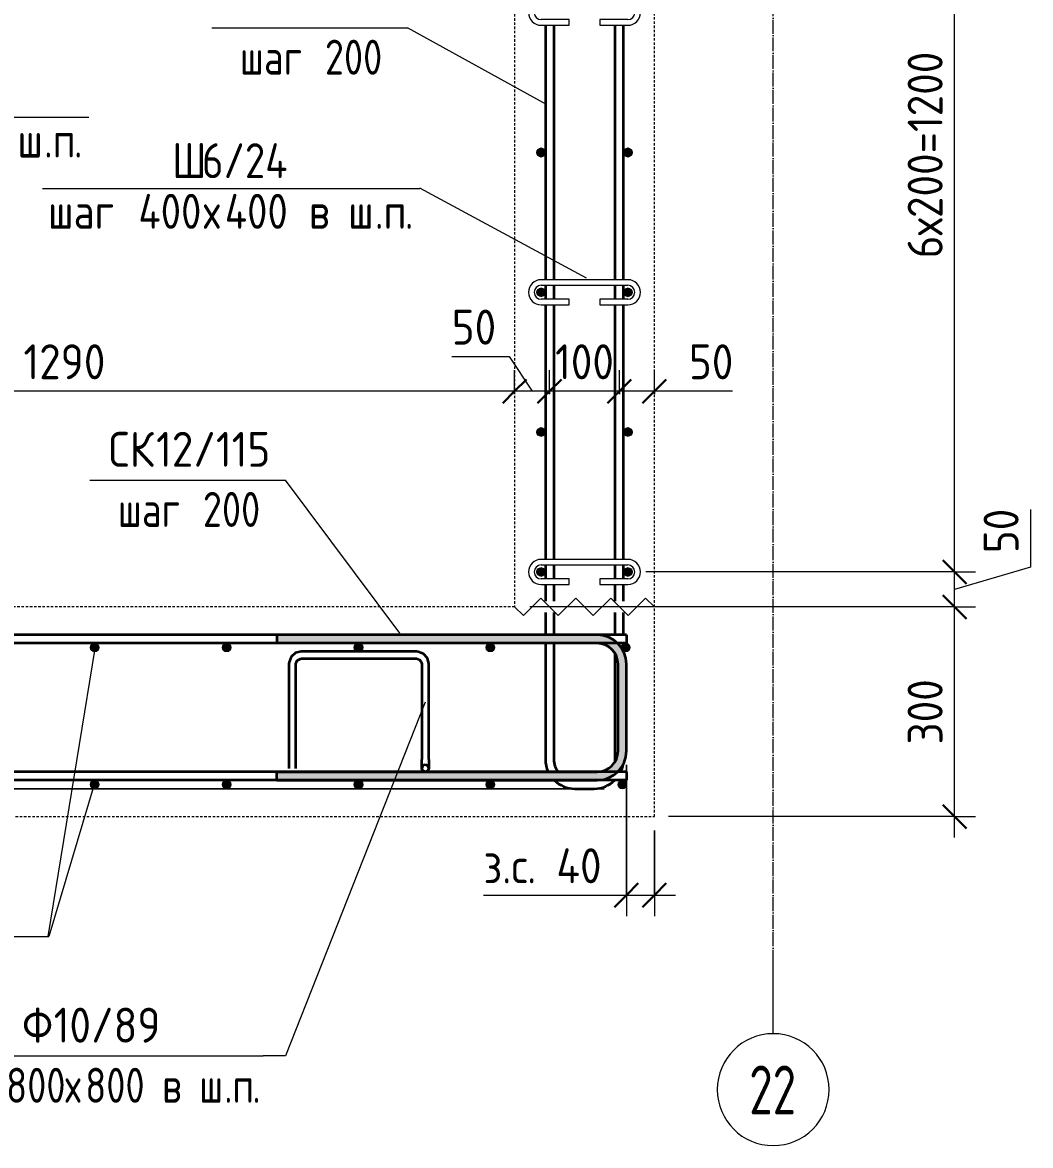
# Model space of a CAD drawing. Header units: millimetres. Extents: x -35194 to -15704, y -2621 to 78616.
# Drawn here: x -20146 to -18703, y -2470 to -864 of the extents above; entities that cross this region are included whole.
import ezdxf

# ---------------------------------------------------------------- set-up
doc = ezdxf.new("R2010")
doc.units = ezdxf.units.MM
doc.linetypes.add('01 Штриховая _4 мм_', pattern=[6, 3.5, -2.5])
doc.linetypes.add('02 Штрихпунктирная _20 мм_', pattern=[25, 20, -2.5, 0, -2.5])
for name, color, linetype, lineweight in [('AA_Dim', 7, 'Continuous', 9), ('AA_Dim-20', 7, 'Continuous', 9), ('AA_Oformlenie', 7, 'Continuous', 9), ('AA_Vinoska', 7, 'Continuous', 9), ('KR_Armatura', 7, 'Continuous', 20), ('KR_Armatura_Tonkie', 7, 'Continuous', 20), ('Оси', 7, 'Continuous', 9)]:
    doc.layers.add(name, color=color, linetype=linetype, lineweight=lineweight)
doc.layers.add('AF_Stena_Опалубка', color=7, linetype='Continuous', lineweight=20, true_color=0x0063c6)
doc.layers.add('KR_Fundament', color=7, linetype='Continuous', lineweight=20, true_color=0x804000)
doc.styles.add('ISOCPEUR_1', font='isocpeur.TTF', dxfattribs={"width": 0.9, "height": 50})
doc.styles.add('ISOCPEUR_2', font='isocpeur.TTF', dxfattribs={"width": 0.8, "height": 50})
doc.styles.add('ISOCPEUR_3', font='isocpeur.TTF', dxfattribs={"width": 0.7, "height": 70})
doc.styles.add('ISOCPEUR_4', font='isocpeur.TTF', dxfattribs={"width": 0.85, "height": 50})
doc.dimstyles.new('00_Точн_3_знака__прозр_', dxfattribs={"dimscale": 304.8, "dimtxt": 50.137748, "dimasz": 0.111549, "dimexe": 0.098425, "dimexo": 0.065617, "dimgap": 0.006562, "dimtad": 1, "dimdec": 3, "dimrnd": 0.001, "dimdsep": 46, "dimtxsty": 'ISOCPEUR_1', "dimblk1": 'OBLIQUE', "dimblk2": 'OBLIQUE', "dimsah": 1, "dimcen": 0.09, "dimdle": 0.098425, "dimazin": 0, "dimtfac": 1, "dimtdec": 4, "dimtix": 1, "dimtmove": 0, "dimatfit": 3, "dimfxl": 1, "dimtvp": 1, "dimtolj": 1, "dimtzin": 0, "dimlwd": 18, "dimlwe": 18, "dimarcsym": 2})
doc.dimstyles.new('00_Точн_3_знака__прозр__1', dxfattribs={"dimscale": 304.8, "dimtxt": 50.137748, "dimasz": 0.111549, "dimexe": 0.098425, "dimexo": 0.065617, "dimgap": 0.006562, "dimtad": 1, "dimdec": 3, "dimrnd": 0.001, "dimdsep": 46, "dimtxsty": 'ISOCPEUR_1', "dimblk1": 'OBLIQUE', "dimblk2": 'OBLIQUE', "dimsah": 1, "dimcen": 0.09, "dimdle": 0.098425, "dimazin": 0, "dimtfac": 1, "dimtdec": 4, "dimtix": 1, "dimtmove": 1, "dimatfit": 3, "dimfxl": 1, "dimtvp": 1, "dimtolj": 1, "dimtzin": 0, "dimlwd": 18, "dimlwe": 18, "dimarcsym": 2})

# ---------------------------------------------------------------- blocks, each defined once
blk = doc.blocks.new('261_Лягушка _НесАрм_РабПлоск_ - 10 А240-3858753-Б-Б Арм')
at = {"layer": 'KR_Armatura', "lineweight": 35}
for start, end in [(90, 270), (270, 90)]:
    blk.add_arc((-76662.8, -1931), 5, start, end, dxfattribs=at)
at = {"layer": 'KR_Armatura_Tonkie', "lineweight": 35}
for p, q in [((-76675.3, -1764), (-76840.3, -1764)), ((-76857.8, -1781.5), (-76857.8, -1918.5)), ((-76847.8, -1918.5), (-76847.8, -1781.5)), ((-76840.3, -1774), (-76675.3, -1774)), ((-76667.8, -1781.5), (-76667.8, -1918.5)), ((-76657.8, -1918.5), (-76657.8, -1781.5))]:
    blk.add_line(p, q, dxfattribs=at)
at = {"layer": 'KR_Armatura_Tonkie', "lineweight": 35, "flags": 128}
for points in [[(-76840.3, -1764), (-76848.4, -1765.9), (-76854.6, -1771.3), (-76857.7, -1779), (-76857.8, -1781.5)], [(-76657.8, -1781.5), (-76659.8, -1773.5), (-76665.2, -1767.3), (-76672.8, -1764.2), (-76675.3, -1764)], [(-76847.8, -1781.5), (-76846, -1776.5), (-76841.2, -1774.1), (-76840.3, -1774)], [(-76675.3, -1774), (-76670.4, -1775.9), (-76667.9, -1780.6), (-76667.8, -1781.5)], [(-76857.8, -1918.5), (-76857.8, -1925.2), (-76857.8, -1929.8), (-76857.8, -1931)], [(-76847.8, -1931), (-76847.8, -1929.1), (-76847.8, -1923.9), (-76847.8, -1918.5)], [(-76667.8, -1931), (-76667.8, -1929.1), (-76667.8, -1923.9), (-76667.8, -1918.5)], [(-76657.8, -1918.5), (-76657.8, -1925.2), (-76657.8, -1929.8), (-76657.8, -1931)], [(-76662.8, -1936), (-76666.7, -1934.1), (-76667.8, -1931)], [(-76657.8, -1931), (-76659.7, -1934.9), (-76662.8, -1936)]]:
    blk.add_lwpolyline(points, dxfattribs=at)
blk = doc.blocks.new('079_Шпилька _ЭлУзла_ - d8 А240-3872181-Б-Б Арм')
at = {"layer": 'AA_Oformlenie'}
for p, q in [((-77863, -832), (-77987, -832)), ((-77987, -840), (-77863, -840)), ((-77947, -860), (-77987, -860)), ((-77947, -868), (-77947, -860)), ((-77863, -860), (-77903, -860)), ((-77903, -860), (-77903, -868)), ((-77987, -868), (-77947, -868)), ((-77903, -868), (-77863, -868))]:
    blk.add_line(p, q, dxfattribs=at)
for centre, radius, start, end in [((-77987, -850), 18, 90, 270), ((-77863, -850), 18, 270, 90), ((-77987, -850), 10, 90, 270), ((-77863, -850), 10, 270, 90)]:
    blk.add_arc(centre, radius, start, end, dxfattribs=at)
blk = doc.blocks.new('Последовательность узлов - 3мм масшт20 маскировка-904226-Б-Б Арм')
at = {"layer": 'AA_Oformlenie'}
for p, q in [((-76535, -270), (-76522.5, -282.5)), ((-76522.5, -282.5), (-76497.5, -257.5)), ((-76485, -270), (-76497.5, -257.5)), ((-76485, -270), (-76472.5, -282.5)), ((-76472.5, -282.5), (-76447.5, -257.5)), ((-76435, -270), (-76447.5, -257.5)), ((-76435, -270), (-76422.5, -282.5)), ((-76422.5, -282.5), (-76397.5, -257.5)), ((-76385, -270), (-76397.5, -257.5)), ((-76385, -270), (-76372.5, -282.5)), ((-76372.5, -282.5), (-76347.5, -257.5)), ((-76335, -270), (-76347.5, -257.5))]:
    blk.add_line(p, q, dxfattribs=at)
blk = doc.blocks.new('DIMBLOCK85-Б-Б Арм')
at = {"layer": 'AA_Dim-20', "color": 30, "lineweight": 18, "true_color": 0xff8000, "transparency": 16777216}
for p, q in [((-19291.4, -1395.6), (-19291.4, -1361.6)), ((-19241.4, -1395.6), (-19241.4, -1361.6)), ((-19211.4, -1391.6), (-19291.4, -1391.6)), ((-19291.4, -1391.6), (-19291.4, -1395.6)), ((-19212, -1391.6), (-19266.4, -1391.6)), ((-19241.4, -1391.6), (-19241.4, -1395.6)), ((-19129.5, -1391.6), (-19212, -1391.6))]:
    blk.add_line(p, q, dxfattribs=at)
at = {"layer": 'AA_Dim-20', "color": 30, "lineweight": 30, "true_color": 0xff8000, "transparency": 16777216}
for p, q in [((-19291.4, -1391.6), (-19274.4, -1374.6)), ((-19241.4, -1391.6), (-19224.4, -1374.6)), ((-19291.4, -1391.6), (-19308.4, -1408.6)), ((-19241.4, -1391.6), (-19258.4, -1408.6))]:
    blk.add_line(p, q, dxfattribs=at)
at = {"layer": 'AA_Dim-20', "color": 0, "lineweight": 18, "transparency": 16777216, "insert": (-19192, -1324.4), "char_height": 50, "width": 74.923, "attachment_point": 1, "line_spacing_factor": 1.135194, "style": 'ISOCPEUR_1'}
blk.add_mtext('50', dxfattribs=at)
blk = doc.blocks.new('_Oblique')
at = {"color": 0, "linetype": 'ByBlock', "lineweight": -2}
blk.add_line((-0.5, -0.5), (0.5, 0.5), dxfattribs=at)
blk = doc.blocks.new('DIMBLOCK86-Б-Б Арм')
at = {"layer": 'AA_Dim-20', "color": 30, "lineweight": 18, "true_color": 0xff8000, "transparency": 16777216}
for p, q in [((-19391.4, -1395.6), (-19391.4, -1361.6)), ((-19291.4, -1395.6), (-19291.4, -1361.6)), ((-19291.4, -1391.6), (-19391.4, -1391.6)), ((-19391.4, -1391.6), (-19391.4, -1395.6)), ((-19291.4, -1391.6), (-19291.4, -1395.6))]:
    blk.add_line(p, q, dxfattribs=at)
at = {"layer": 'AA_Dim-20', "color": 30, "lineweight": 30, "true_color": 0xff8000, "transparency": 16777216}
for p, q in [((-19391.4, -1391.6), (-19374.4, -1374.6)), ((-19291.4, -1391.6), (-19274.4, -1374.6)), ((-19391.4, -1391.6), (-19408.4, -1408.6)), ((-19291.4, -1391.6), (-19308.4, -1408.6))]:
    blk.add_line(p, q, dxfattribs=at)
at = {"layer": 'AA_Dim-20', "color": 0, "lineweight": 18, "transparency": 16777216, "insert": (-19383.5, -1324.4), "char_height": 50, "width": 101.032, "attachment_point": 1, "line_spacing_factor": 1.135194, "style": 'ISOCPEUR_1'}
blk.add_mtext('100', dxfattribs=at)
blk = doc.blocks.new('DIMBLOCK87-Б-Б Арм')
at = {"layer": 'AA_Dim-20', "color": 30, "lineweight": 18, "true_color": 0xff8000, "transparency": 16777216}
for p, q in [((-19531.4, -1342), (-19449, -1342)), ((-19449, -1342), (-19416.4, -1391.6)), ((-19441.4, -1395.6), (-19441.4, -1361.6)), ((-19391.4, -1395.6), (-19391.4, -1361.6)), ((-19391.4, -1391.6), (-19441.4, -1391.6)), ((-19441.4, -1391.6), (-19441.4, -1395.6)), ((-19391.4, -1391.6), (-19391.4, -1395.6))]:
    blk.add_line(p, q, dxfattribs=at)
at = {"layer": 'AA_Dim-20', "color": 30, "lineweight": 30, "true_color": 0xff8000, "transparency": 16777216}
for p, q in [((-19441.4, -1391.6), (-19424.4, -1374.6)), ((-19391.4, -1391.6), (-19374.4, -1374.6)), ((-19441.4, -1391.6), (-19458.4, -1408.6)), ((-19391.4, -1391.6), (-19408.4, -1408.6))]:
    blk.add_line(p, q, dxfattribs=at)
at = {"layer": 'AA_Dim-20', "color": 0, "lineweight": 18, "transparency": 16777216, "insert": (-19531.4, -1274.8), "char_height": 50, "width": 74.923, "attachment_point": 1, "line_spacing_factor": 1.135194, "style": 'ISOCPEUR_1'}
blk.add_mtext('50', dxfattribs=at)
blk = doc.blocks.new('DIMBLOCK88-Б-Б Арм')
at = {"layer": 'AA_Dim-20', "color": 30, "lineweight": 18, "true_color": 0xff8000, "transparency": 16777216}
for p, q in [((-20731.4, -1395.6), (-20731.4, -1361.6)), ((-19441.4, -1395.6), (-19441.4, -1361.6)), ((-19441.4, -1391.6), (-20731.4, -1391.6)), ((-20731.4, -1391.6), (-20731.4, -1395.6)), ((-19441.4, -1391.6), (-19441.4, -1395.6))]:
    blk.add_line(p, q, dxfattribs=at)
at = {"layer": 'AA_Dim-20', "color": 30, "lineweight": 30, "true_color": 0xff8000, "transparency": 16777216}
for p, q in [((-20731.4, -1391.6), (-20714.4, -1374.6)), ((-19441.4, -1391.6), (-19424.4, -1374.6)), ((-20731.4, -1391.6), (-20748.4, -1408.6)), ((-19441.4, -1391.6), (-19458.4, -1408.6))]:
    blk.add_line(p, q, dxfattribs=at)
at = {"layer": 'AA_Dim-20', "color": 0, "lineweight": 18, "transparency": 16777216, "insert": (-20144.1, -1324.4), "char_height": 50, "width": 138.494, "attachment_point": 1, "line_spacing_factor": 1.135194, "style": 'ISOCPEUR_1'}
blk.add_mtext('1290', dxfattribs=at)
blk = doc.blocks.new('DIMBLOCK93-Б-Б Арм')
at = {"layer": 'AA_Dim-20', "color": 30, "lineweight": 30, "true_color": 0xff8000, "transparency": 16777216}
for p, q in [((-18811.9, -1650), (-18828.9, -1633)), ((-18811.9, -1650), (-18794.9, -1667)), ((-18811.9, -1700), (-18828.9, -1683)), ((-18811.9, -1700), (-18794.9, -1717)), ((-18811.9, -2000), (-18828.9, -1983)), ((-18811.9, -2000), (-18794.9, -2017))]:
    blk.add_line(p, q, dxfattribs=at)
at = {"layer": 'AA_Dim-20', "color": 30, "lineweight": 18, "true_color": 0xff8000, "transparency": 16777216}
for p, q in [((-18811.9, -1650), (-19253.4, -1650)), ((-18811.9, -1650), (-18781.9, -1650)), ((-18811.9, -1700), (-19419.7, -1700)), ((-18811.9, -2030), (-18811.9, -1700)), ((-18811.9, -1700), (-18781.9, -1700)), ((-18811.9, -2000), (-19221.4, -2000)), ((-18811.9, -2000), (-18781.9, -2000))]:
    blk.add_line(p, q, dxfattribs=at)
at = {"layer": 'AA_Dim-20', "color": 0, "lineweight": 18, "transparency": 16777216, "insert": (-18879, -1896.8), "char_height": 50, "width": 112.384, "attachment_point": 1, "rotation": 90, "line_spacing_factor": 1.135194, "style": 'ISOCPEUR_1'}
blk.add_mtext('300', dxfattribs=at)
blk = doc.blocks.new('_None')
blk = doc.blocks.new('DIMBLOCK94-Б-Б Арм')
at = {"layer": 'AA_Dim-20', "color": 30, "lineweight": 18, "true_color": 0xff8000, "transparency": 16777216}
for p, q in [((-18703.2, -1560.7), (-18703.2, -1643.2)), ((-18811.9, -1650), (-19253.4, -1650)), ((-18703.2, -1643.2), (-18811.9, -1675)), ((-18811.9, -1700), (-18811.9, -1650)), ((-18811.9, -1650), (-18781.9, -1650)), ((-18811.9, -1700), (-19419.7, -1700)), ((-18811.9, -1700), (-18781.9, -1700))]:
    blk.add_line(p, q, dxfattribs=at)
at = {"layer": 'AA_Dim-20', "color": 30, "lineweight": 30, "true_color": 0xff8000, "transparency": 16777216}
for p, q in [((-18811.9, -1650), (-18828.9, -1633)), ((-18811.9, -1650), (-18794.9, -1667)), ((-18811.9, -1700), (-18828.9, -1683)), ((-18811.9, -1700), (-18794.9, -1717))]:
    blk.add_line(p, q, dxfattribs=at)
at = {"layer": 'AA_Dim-20', "color": 0, "lineweight": 18, "transparency": 16777216, "insert": (-18770.3, -1623.2), "char_height": 50, "width": 74.923, "attachment_point": 1, "rotation": 90, "line_spacing_factor": 1.135194, "style": 'ISOCPEUR_1'}
blk.add_mtext('50', dxfattribs=at)
blk = doc.blocks.new('DIMBLOCK95-Б-Б Арм')
at = {"layer": 'AA_Dim-20', "color": 30, "lineweight": 30, "true_color": 0xff8000, "transparency": 16777216}
for p, q in [((-18811.9, -320), (-18828.9, -303)), ((-18811.9, -320), (-18794.9, -337)), ((-18811.9, -450), (-18828.9, -433)), ((-18811.9, -450), (-18794.9, -467)), ((-18811.9, -1650), (-18828.9, -1633)), ((-18811.9, -1650), (-18794.9, -1667))]:
    blk.add_line(p, q, dxfattribs=at)
at = {"layer": 'AA_Dim-20', "color": 30, "lineweight": 18, "true_color": 0xff8000, "transparency": 16777216}
for p, q in [((-18811.9, -320), (-19253.4, -320)), ((-18811.9, -320), (-18781.9, -320)), ((-18811.9, -450), (-19253.4, -450)), ((-18811.9, -1650), (-18811.9, -450)), ((-18811.9, -450), (-18781.9, -450)), ((-18811.9, -1650), (-19253.4, -1650)), ((-18811.9, -1650), (-18781.9, -1650))]:
    blk.add_line(p, q, dxfattribs=at)
at = {"layer": 'AA_Dim-20', "color": 0, "lineweight": 18, "transparency": 16777216, "insert": (-18879, -1201.4), "char_height": 50, "width": 363.262, "attachment_point": 1, "rotation": 90, "line_spacing_factor": 1.135194, "style": 'ISOCPEUR_1'}
blk.add_mtext('6х200=1200', dxfattribs=at)
blk = doc.blocks.new('DIMBLOCK100-Б-Б Арм')
at = {"layer": 'AA_Dim-20', "color": 30, "lineweight": 30, "true_color": 0xff8000, "transparency": 16777216}
for p, q in [((-21165.7, -1960), (-21182.7, -1943)), ((-21165.7, -1960), (-21148.7, -1977)), ((-21165.7, -2000), (-21182.7, -1983)), ((-21165.7, -2000), (-21148.7, -2017))]:
    blk.add_line(p, q, dxfattribs=at)
at = {"layer": 'AA_Dim-20', "color": 30, "lineweight": 18, "true_color": 0xff8000, "transparency": 16777216}
for p, q in [((-21165.7, -2030), (-21165.7, -1930)), ((-19313.4, -1960), (-21195.7, -1960)), ((-21165.7, -1960), (-19313.4, -1960)), ((-21165.7, -2006.3), (-21165.7, -1980)), ((-21051.4, -2000), (-21195.7, -2000)), ((-21165.7, -2000), (-21051.4, -2000)), ((-21165.7, -2200.3), (-21165.7, -2006.3))]:
    blk.add_line(p, q, dxfattribs=at)
at = {"layer": 'AA_Dim-20', "color": 0, "lineweight": 18, "transparency": 16777216, "insert": (-21232.8, -2200.3), "char_height": 50, "width": 208.876, "attachment_point": 1, "rotation": 90, "line_spacing_factor": 1.135194, "style": 'ISOCPEUR_1'}
blk.add_mtext('з.с. 40', dxfattribs=at)
blk = doc.blocks.new('042_М_Арматуры - Диам длина поз _ Комментарий-2260297-Б-Б Арм')
at = {"layer": 'AA_Vinoska'}
blk.add_line((-78458.8, -576), (-78178.8, -576), dxfattribs=at)
blk = doc.blocks.new('042_М_Арматуры - Диам длина поз _ Шаг-2260295-Б-Б Арм')
at = {"layer": 'AA_Vinoska'}
blk.add_line((-78458.8, -871.7), (-78178.8, -871.7), dxfattribs=at)
blk = doc.blocks.new('Ось сетки - d_4мм-2765513-Б-Б Арм')
at = {"layer": 'Оси', "color": 12, "true_color": 0xc80000}
for start, end in [(0, 180), (0, 180), (180, 360), (180, 360)]:
    blk.add_arc((-76165, -2390.5), 80, start, end, dxfattribs=at)
blk = doc.blocks.new('DIMBLOCK104-Б-Б Арм')
at = {"layer": 'AA_Dim-20', "color": 30, "lineweight": 18, "true_color": 0xff8000, "transparency": 16777216}
for p, q in [((-19281.4, -1926), (-19281.4, -2142.4)), ((-19281.4, -2112.4), (-19281.4, -1926)), ((-19241.4, -2020), (-19241.4, -2142.4)), ((-19241.4, -2112.4), (-19241.4, -2020)), ((-19486, -2112.4), (-19292, -2112.4)), ((-19311.4, -2112.4), (-19211.4, -2112.4)), ((-19292, -2112.4), (-19261.4, -2112.4))]:
    blk.add_line(p, q, dxfattribs=at)
at = {"layer": 'AA_Dim-20', "color": 30, "lineweight": 30, "true_color": 0xff8000, "transparency": 16777216}
for p, q in [((-19281.4, -2112.4), (-19264.4, -2095.4)), ((-19241.4, -2112.4), (-19224.4, -2095.4)), ((-19281.4, -2112.4), (-19298.4, -2129.4)), ((-19241.4, -2112.4), (-19258.4, -2129.4))]:
    blk.add_line(p, q, dxfattribs=at)
at = {"layer": 'AA_Dim-20', "color": 0, "lineweight": 18, "transparency": 16777216, "insert": (-19486, -2045.3), "char_height": 50, "width": 208.876, "attachment_point": 1, "line_spacing_factor": 1.135194, "style": 'ISOCPEUR_1'}
blk.add_mtext('з.с. 40', dxfattribs=at)
blk = doc.blocks.new('044_М_Универсальная с полкой - Марка_Комментарий полка 27-3828024-Б-Б Арм')
at = {"layer": 'AA_Vinoska'}
blk.add_line((-77210.7, -1101.3), (-76670.7, -1101.3), dxfattribs=at)
blk = doc.blocks.new('042_М_Арматуры - Диам длина поз _ Комментарий полка 25-3827468-Б-Б Арм')
at = {"layer": 'AA_Vinoska'}
blk.add_line((-77532.9, 266.7), (-77032.9, 266.7), dxfattribs=at)

msp = doc.modelspace()

# ---------------------------------------------------------------- hatches: boundary and pattern name
at = {"layer": 'KR_Armatura', "lineweight": 9}
h = msp.add_hatch(color=256, dxfattribs=at)
edge = h.paths.add_edge_path()
edge.add_arc((-19403.385, -1050), 6, 0, 360)
for points in [[(-19403.385, -1056), (-19398.1889, -1053), (-19398.1889, -1047), (-19403.385, -1044), (-19408.5812, -1047), (-19408.5812, -1053)], [(-19279.385, -1056), (-19274.1889, -1053), (-19274.1889, -1047), (-19279.385, -1044), (-19284.5812, -1047), (-19284.5812, -1053)], [(-19403.385, -1256), (-19398.1889, -1253), (-19398.1889, -1247), (-19403.385, -1244), (-19408.5812, -1247), (-19408.5812, -1253)], [(-19279.385, -1256), (-19274.1889, -1253), (-19274.1889, -1247), (-19279.385, -1244), (-19284.5812, -1247), (-19284.5812, -1253)], [(-19403.385, -1456), (-19398.1889, -1453), (-19398.1889, -1447), (-19403.385, -1444), (-19408.5812, -1447), (-19408.5812, -1453)], [(-19279.385, -1456), (-19274.1889, -1453), (-19274.1889, -1447), (-19279.385, -1444), (-19284.5812, -1447), (-19284.5812, -1453)], [(-19403.385, -1656), (-19398.1889, -1653), (-19398.1889, -1647), (-19403.385, -1644), (-19408.5812, -1647), (-19408.5812, -1653)], [(-19279.385, -1656), (-19274.1889, -1653), (-19274.1889, -1647), (-19279.385, -1644), (-19284.5812, -1647), (-19284.5812, -1653)]]:
    msp.add_hatch(color=256, dxfattribs=at).paths.add_polyline_path(points)
h = msp.add_hatch(color=256, dxfattribs=at)
edge = h.paths.add_edge_path()
edge.add_arc((-19279.385, -1050), 6, 0, 360)
h = msp.add_hatch(color=256, dxfattribs=at)
edge = h.paths.add_edge_path()
edge.add_arc((-19403.385, -1250), 6, 0, 360)
h = msp.add_hatch(color=256, dxfattribs=at)
edge = h.paths.add_edge_path()
edge.add_arc((-19279.385, -1250), 6, 0, 360)
h = msp.add_hatch(color=256, dxfattribs=at)
edge = h.paths.add_edge_path()
edge.add_arc((-19403.385, -1450), 6, 0, 360)
h = msp.add_hatch(color=256, dxfattribs=at)
edge = h.paths.add_edge_path()
edge.add_arc((-19279.385, -1450), 6, 0, 360)
h = msp.add_hatch(color=256, dxfattribs=at)
edge = h.paths.add_edge_path()
edge.add_arc((-19403.385, -1650), 6, 0, 360)
h = msp.add_hatch(color=256, dxfattribs=at)
edge = h.paths.add_edge_path()
edge.add_arc((-19279.385, -1650), 6, 0, 360)
at = {"layer": 'KR_Armatura'}
h = msp.add_hatch(color=256, dxfattribs=at)
edge = h.paths.add_edge_path()
edge.add_arc((-20042.0517, -1758), 6, 0, 360)
for points in [[(-20045.0517, -1763.1962), (-20039.0517, -1763.1962), (-20036.0517, -1758), (-20039.0517, -1752.8038), (-20045.0517, -1752.8038), (-20048.0517, -1758)], [(-19856.385, -1763.1962), (-19850.385, -1763.1962), (-19847.385, -1758), (-19850.385, -1752.8038), (-19856.385, -1752.8038), (-19859.385, -1758)], [(-19667.7184, -1763.1962), (-19661.7184, -1763.1962), (-19658.7184, -1758), (-19661.7184, -1752.8038), (-19667.7184, -1752.8038), (-19670.7184, -1758)], [(-19479.0517, -1763.1962), (-19473.0517, -1763.1962), (-19470.0517, -1758), (-19473.0517, -1752.8038), (-19479.0517, -1752.8038), (-19482.0517, -1758)], [(-19285.385, -1763.1962), (-19279.385, -1763.1962), (-19276.385, -1758), (-19279.385, -1752.8038), (-19285.385, -1752.8038), (-19288.385, -1758)], [(-20045.0517, -1959.1962), (-20039.0517, -1959.1962), (-20036.0517, -1954), (-20039.0517, -1948.8038), (-20045.0517, -1948.8038), (-20048.0517, -1954)], [(-19856.385, -1959.1962), (-19850.385, -1959.1962), (-19847.385, -1954), (-19850.385, -1948.8038), (-19856.385, -1948.8038), (-19859.385, -1954)], [(-19667.7184, -1959.1962), (-19661.7184, -1959.1962), (-19658.7184, -1954), (-19661.7184, -1948.8038), (-19667.7184, -1948.8038), (-19670.7184, -1954)], [(-19479.0517, -1959.1962), (-19473.0517, -1959.1962), (-19470.0517, -1954), (-19473.0517, -1948.8038), (-19479.0517, -1948.8038), (-19482.0517, -1954)], [(-19290.385, -1959.1962), (-19284.385, -1959.1962), (-19281.385, -1954), (-19284.385, -1948.8038), (-19290.385, -1948.8038), (-19293.385, -1954)]]:
    msp.add_hatch(color=256, dxfattribs=at).paths.add_polyline_path(points)
h = msp.add_hatch(color=256, dxfattribs=at)
edge = h.paths.add_edge_path()
edge.add_arc((-19853.385, -1758), 6, 0, 360)
h = msp.add_hatch(color=256, dxfattribs=at)
edge = h.paths.add_edge_path()
edge.add_arc((-19664.7184, -1758), 6, 0, 360)
h = msp.add_hatch(color=256, dxfattribs=at)
edge = h.paths.add_edge_path()
edge.add_arc((-19476.0517, -1758), 6, 0, 360)
h = msp.add_hatch(color=256, dxfattribs=at)
edge = h.paths.add_edge_path()
edge.add_arc((-19282.385, -1758), 6, 0, 360)
h = msp.add_hatch(color=256, dxfattribs=at)
edge = h.paths.add_edge_path()
edge.add_arc((-20042.0517, -1954), 6, 0, 360)
h = msp.add_hatch(color=256, dxfattribs=at)
edge = h.paths.add_edge_path()
edge.add_arc((-19853.385, -1954), 6, 0, 360)
h = msp.add_hatch(color=256, dxfattribs=at)
edge = h.paths.add_edge_path()
edge.add_arc((-19664.7184, -1954), 6, 0, 360)
h = msp.add_hatch(color=256, dxfattribs=at)
edge = h.paths.add_edge_path()
edge.add_arc((-19476.0517, -1954), 6, 0, 360)
h = msp.add_hatch(color=256, dxfattribs=at)
edge = h.paths.add_edge_path()
edge.add_arc((-19287.385, -1954), 6, 0, 360)
at = {"layer": 'KR_Armatura_Tonkie'}
for points in [[(-19396.4835, -1752), (-19323.385, -1752), (-19323.385, -1740), (-19781.385, -1740), (-19781.385, -1752)], [(-19281.385, -1782), (-19282.8161, -1771.1296), (-19287.012, -1761), (-19293.6865, -1752.3015), (-19302.385, -1745.6269), (-19312.5146, -1741.4311), (-19323.385, -1740), (-19323.385, -1752), (-19315.6204, -1753.0222), (-19308.385, -1756.0192), (-19302.1718, -1760.7868), (-19297.4043, -1767), (-19294.4072, -1774.2354), (-19293.385, -1782)], [(-19281.385, -1906), (-19281.385, -1782), (-19293.385, -1782), (-19293.385, -1906)], [(-19323.385, -1948), (-19312.5146, -1946.5689), (-19302.385, -1942.3731), (-19293.6865, -1935.6985), (-19287.012, -1927), (-19282.8161, -1916.8704), (-19281.385, -1906), (-19293.385, -1906), (-19294.4072, -1913.7646), (-19297.4043, -1921), (-19302.1718, -1927.2132), (-19308.385, -1931.9808), (-19315.6204, -1934.9778), (-19323.385, -1936)], [(-19781.385, -1948), (-19323.385, -1948), (-19323.385, -1936), (-19781.385, -1936)]]:
    msp.add_hatch(color=256, dxfattribs=at).paths.add_polyline_path(points)

# ---------------------------------------------------------------- linework, layer by layer
at = {"layer": 'AA_Vinoska'}
for p, q in [((-19395.8267, -981.2323), (-19594.7072, -871.6867)), ((-19338.5231, -1229.9079), (-19577.0524, -1101.2629)), ((-19605.8262, -1737.3859), (-19769.3069, -1518.5966)), ((-20041.7978, -1759.6673), (-20109.2969, -2171.359)), ((-19569.5914, -1836.3), (-19769.3069, -2342.2992)), ((-20042.8778, -1954), (-20107.7098, -2171.359)), ((-20109.2969, -2171.359), (-20107.7098, -2171.359)), ((-19769.3069, -2342.2992), (-19801.0902, -2342.2992))]:
    msp.add_line(p, q, dxfattribs=at)
at = {"layer": 'AF_Stena_Опалубка', "linetype": '01 Штриховая _4 мм_'}
for p, q in [((-19441.385, -270), (-19441.385, -1700)), ((-19241.385, -1700), (-19241.385, -270))]:
    msp.add_line(p, q, dxfattribs=at)
at = {"layer": 'KR_Armatura', "lineweight": 9}
for p, q in [((-19403.385, -1044), (-19408.5812, -1047)), ((-19398.1889, -1047), (-19403.385, -1044)), ((-19279.385, -1044), (-19284.5812, -1047)), ((-19274.1889, -1047), (-19279.385, -1044)), ((-19408.5812, -1047), (-19408.5812, -1053)), ((-19408.5812, -1053), (-19403.385, -1056)), ((-19403.385, -1056), (-19398.1889, -1053)), ((-19398.1889, -1053), (-19398.1889, -1047)), ((-19284.5812, -1047), (-19284.5812, -1053)), ((-19284.5812, -1053), (-19279.385, -1056)), ((-19279.385, -1056), (-19274.1889, -1053)), ((-19274.1889, -1053), (-19274.1889, -1047)), ((-19403.385, -1244), (-19408.5812, -1247)), ((-19408.5812, -1247), (-19408.5812, -1253)), ((-19408.5812, -1253), (-19403.385, -1256)), ((-19398.1889, -1247), (-19403.385, -1244)), ((-19403.385, -1256), (-19398.1889, -1253)), ((-19398.1889, -1253), (-19398.1889, -1247)), ((-19279.385, -1244), (-19284.5812, -1247)), ((-19284.5812, -1247), (-19284.5812, -1253)), ((-19284.5812, -1253), (-19279.385, -1256)), ((-19274.1889, -1247), (-19279.385, -1244)), ((-19279.385, -1256), (-19274.1889, -1253)), ((-19274.1889, -1253), (-19274.1889, -1247)), ((-19403.385, -1444), (-19408.5812, -1447)), ((-19398.1889, -1447), (-19403.385, -1444)), ((-19279.385, -1444), (-19284.5812, -1447)), ((-19274.1889, -1447), (-19279.385, -1444)), ((-19408.5812, -1447), (-19408.5812, -1453)), ((-19408.5812, -1453), (-19403.385, -1456)), ((-19403.385, -1456), (-19398.1889, -1453)), ((-19398.1889, -1453), (-19398.1889, -1447)), ((-19284.5812, -1447), (-19284.5812, -1453)), ((-19284.5812, -1453), (-19279.385, -1456)), ((-19279.385, -1456), (-19274.1889, -1453)), ((-19274.1889, -1453), (-19274.1889, -1447)), ((-19403.385, -1644), (-19408.5812, -1647)), ((-19408.5812, -1647), (-19408.5812, -1653)), ((-19408.5812, -1653), (-19403.385, -1656)), ((-19398.1889, -1647), (-19403.385, -1644)), ((-19403.385, -1656), (-19398.1889, -1653)), ((-19398.1889, -1653), (-19398.1889, -1647)), ((-19279.385, -1644), (-19284.5812, -1647)), ((-19284.5812, -1647), (-19284.5812, -1653)), ((-19284.5812, -1653), (-19279.385, -1656)), ((-19274.1889, -1647), (-19279.385, -1644)), ((-19279.385, -1656), (-19274.1889, -1653)), ((-19274.1889, -1653), (-19274.1889, -1647))]:
    msp.add_line(p, q, dxfattribs=at)
at = {"layer": 'KR_Armatura'}
for p, q in [((-20045.0517, -1752.8038), (-20048.0517, -1758)), ((-20048.0517, -1758), (-20045.0517, -1763.1962)), ((-20039.0517, -1752.8038), (-20045.0517, -1752.8038)), ((-20045.0517, -1763.1962), (-20039.0517, -1763.1962)), ((-20036.0517, -1758), (-20039.0517, -1752.8038)), ((-20039.0517, -1763.1962), (-20036.0517, -1758)), ((-19856.385, -1752.8038), (-19859.385, -1758)), ((-19859.385, -1758), (-19856.385, -1763.1962)), ((-19850.385, -1752.8038), (-19856.385, -1752.8038)), ((-19856.385, -1763.1962), (-19850.385, -1763.1962)), ((-19847.385, -1758), (-19850.385, -1752.8038)), ((-19850.385, -1763.1962), (-19847.385, -1758)), ((-19667.7184, -1752.8038), (-19670.7184, -1758)), ((-19670.7184, -1758), (-19667.7184, -1763.1962)), ((-19661.7184, -1752.8038), (-19667.7184, -1752.8038)), ((-19667.7184, -1763.1962), (-19661.7184, -1763.1962)), ((-19658.7184, -1758), (-19661.7184, -1752.8038)), ((-19661.7184, -1763.1962), (-19658.7184, -1758)), ((-19479.0517, -1752.8038), (-19482.0517, -1758)), ((-19482.0517, -1758), (-19479.0517, -1763.1962)), ((-19473.0517, -1752.8038), (-19479.0517, -1752.8038)), ((-19479.0517, -1763.1962), (-19473.0517, -1763.1962)), ((-19470.0517, -1758), (-19473.0517, -1752.8038)), ((-19473.0517, -1763.1962), (-19470.0517, -1758)), ((-19285.385, -1752.8038), (-19288.385, -1758)), ((-19288.385, -1758), (-19285.385, -1763.1962)), ((-19279.385, -1752.8038), (-19285.385, -1752.8038)), ((-19285.385, -1763.1962), (-19279.385, -1763.1962)), ((-19276.385, -1758), (-19279.385, -1752.8038)), ((-19279.385, -1763.1962), (-19276.385, -1758)), ((-20045.0517, -1948.8038), (-20048.0517, -1954)), ((-20048.0517, -1954), (-20045.0517, -1959.1962)), ((-20039.0517, -1948.8038), (-20045.0517, -1948.8038)), ((-20045.0517, -1959.1962), (-20039.0517, -1959.1962)), ((-20036.0517, -1954), (-20039.0517, -1948.8038)), ((-20039.0517, -1959.1962), (-20036.0517, -1954)), ((-19856.385, -1948.8038), (-19859.385, -1954)), ((-19859.385, -1954), (-19856.385, -1959.1962)), ((-19850.385, -1948.8038), (-19856.385, -1948.8038)), ((-19856.385, -1959.1962), (-19850.385, -1959.1962)), ((-19847.385, -1954), (-19850.385, -1948.8038)), ((-19850.385, -1959.1962), (-19847.385, -1954)), ((-19667.7184, -1948.8038), (-19670.7184, -1954)), ((-19670.7184, -1954), (-19667.7184, -1959.1962)), ((-19661.7184, -1948.8038), (-19667.7184, -1948.8038)), ((-19667.7184, -1959.1962), (-19661.7184, -1959.1962)), ((-19658.7184, -1954), (-19661.7184, -1948.8038)), ((-19661.7184, -1959.1962), (-19658.7184, -1954)), ((-19479.0517, -1948.8038), (-19482.0517, -1954)), ((-19482.0517, -1954), (-19479.0517, -1959.1962)), ((-19473.0517, -1948.8038), (-19479.0517, -1948.8038)), ((-19479.0517, -1959.1962), (-19473.0517, -1959.1962)), ((-19470.0517, -1954), (-19473.0517, -1948.8038)), ((-19473.0517, -1959.1962), (-19470.0517, -1954)), ((-19290.385, -1948.8038), (-19293.385, -1954)), ((-19293.385, -1954), (-19290.385, -1959.1962)), ((-19284.385, -1948.8038), (-19290.385, -1948.8038)), ((-19290.385, -1959.1962), (-19284.385, -1959.1962)), ((-19281.385, -1954), (-19284.385, -1948.8038)), ((-19284.385, -1959.1962), (-19281.385, -1954))]:
    msp.add_line(p, q, dxfattribs=at)
at = {"layer": 'KR_Armatura', "lineweight": 9}
for centre in [(-19403.385, -1050), (-19279.385, -1050), (-19403.385, -1250), (-19279.385, -1250), (-19403.385, -1450), (-19279.385, -1450), (-19403.385, -1650), (-19279.385, -1650)]:
    msp.add_circle(centre, 6, dxfattribs=at)
at = {"layer": 'KR_Armatura'}
for centre in [(-20042.0517, -1758), (-19853.385, -1758), (-19664.7184, -1758), (-19476.0517, -1758), (-19282.385, -1758), (-20042.0517, -1954), (-19853.385, -1954), (-19664.7184, -1954), (-19476.0517, -1954), (-19287.385, -1954)]:
    msp.add_circle(centre, 6, dxfattribs=at)
at = {"layer": 'KR_Armatura_Tonkie', "lineweight": 35}
for p, q in [((-19397.385, -868), (-19397.385, -1232)), ((-19385.385, -868), (-19385.385, -1232)), ((-19297.385, -1232), (-19297.385, -868)), ((-19285.385, -1232), (-19285.385, -868)), ((-19397.385, -1240), (-19397.385, -1260)), ((-19385.385, -1240), (-19385.385, -1260)), ((-19297.385, -1260), (-19297.385, -1240)), ((-19285.385, -1260), (-19285.385, -1240)), ((-19397.385, -1268), (-19397.385, -1632)), ((-19385.385, -1268), (-19385.385, -1632)), ((-19297.385, -1632), (-19297.385, -1268)), ((-19285.385, -1632), (-19285.385, -1268)), ((-19397.385, -1640), (-19397.385, -1660)), ((-19385.385, -1640), (-19385.385, -1660)), ((-19297.385, -1660), (-19297.385, -1640)), ((-19285.385, -1660), (-19285.385, -1640)), ((-19397.385, -1668), (-19397.385, -1692)), ((-19385.385, -1668), (-19385.385, -1692)), ((-19297.385, -1692), (-19297.385, -1668)), ((-19285.385, -1692), (-19285.385, -1668)), ((-19397.385, -1708), (-19397.385, -1740)), ((-19385.385, -1708), (-19385.385, -1740)), ((-19297.385, -1740), (-19297.385, -1708)), ((-19285.385, -1740), (-19285.385, -1708)), ((-19281.385, -1740), (-20991.385, -1740)), ((-19323.385, -1740), (-19781.385, -1740)), ((-19781.385, -1740), (-19781.385, -1752)), ((-19281.385, -1740), (-19281.385, -1752)), ((-19281.385, -1752), (-20991.385, -1752)), ((-19323.385, -1752), (-19781.385, -1752)), ((-19397.385, -1752), (-19397.385, -1918)), ((-19385.385, -1752), (-19385.385, -1918)), ((-19297.385, -1918), (-19297.385, -1767)), ((-19285.385, -1764.9278), (-19285.385, -1752)), ((-19293.385, -1906), (-19293.385, -1782)), ((-19281.385, -1906), (-19281.385, -1782)), ((-19281.385, -1936), (-20991.385, -1936)), ((-19781.385, -1936), (-19323.385, -1936)), ((-19781.385, -1948), (-19781.385, -1936)), ((-19281.385, -1936), (-19281.385, -1948)), ((-19281.385, -1948), (-20991.385, -1948)), ((-19781.385, -1948), (-19323.385, -1948)), ((-19355.385, -1948), (-19327.385, -1948)), ((-19355.385, -1960), (-19327.385, -1960))]:
    msp.add_line(p, q, dxfattribs=at)
for centre, radius, start, end in [((-19323.385, -1782), 42, 0, 90), ((-19323.385, -1782), 30, 0, 90), ((-19323.385, -1906), 30, 270, 360), ((-19323.385, -1906), 42, 270, 360), ((-19355.385, -1918), 42, 180, 205.5575739), ((-19355.385, -1918), 30, 180, 217.2426407), ((-19327.385, -1918), 30, 353.0626114, 360), ((-19327.385, -1918), 42, 334.4424261, 349.7397675), ((-19355.385, -1918), 42, 225.6776046, 270), ((-19327.385, -1918), 42, 270, 314.3223954)]:
    msp.add_arc(centre, radius, start, end, dxfattribs=at)
at = {"layer": 'KR_Fundament', "linetype": '01 Штриховая _4 мм_'}
for p, q in [((-19441.385, -1700), (-20731.385, -1700)), ((-19241.385, -2000), (-19241.385, -1700)), ((-21031.385, -2000), (-19241.385, -2000))]:
    msp.add_line(p, q, dxfattribs=at)
at = {"layer": 'Оси', "linetype": '02 Штрихпунктирная _20 мм_'}
msp.add_line((-19071.385, -2210.4782), (-19071.385, 124.0586), dxfattribs=at)
at = {"layer": 'Оси'}
msp.add_line((-19071.385, -2310.4782), (-19071.385, -2210.4782), dxfattribs=at)

# ---------------------------------------------------------------- block references
at = {"layer": 'AA_Oformlenie'}
for name, p in [('079_Шпилька _ЭлУзла_ - d8 А240-3872181-Б-Б Арм', (58583.615, 0)), ('079_Шпилька _ЭлУзла_ - d8 А240-3872181-Б-Б Арм', (58583.615, -400)), ('079_Шпилька _ЭлУзла_ - d8 А240-3872181-Б-Б Арм', (58583.615, -800)), ('Последовательность узлов - 3мм масшт20 маскировка-904226-Б-Б Арм', (57093.615, -1430))]:
    msp.add_blockref(name, p, dxfattribs=at)
at = {"layer": 'AA_Vinoska'}
for name, p in [('042_М_Арматуры - Диам длина поз _ Шаг-2260295-Б-Б Арм', (58584.1329, 0)), ('044_М_Универсальная с полкой - Марка_Комментарий полка 27-3828024-Б-Б Арм', (56620.2186, 101.9888)), ('044_М_Универсальная с полкой - Марка_Комментарий полка 27-3828024-Б-Б Арм', (57093.615, 0)), ('042_М_Арматуры - Диам длина поз _ Комментарий-2260297-Б-Б Арм', (58409.5332, -942.5503)), ('042_М_Арматуры - Диам длина поз _ Шаг-2260295-Б-Б Арм', (58071.1303, -1299.6724)), ('042_М_Арматуры - Диам длина поз _ Комментарий полка 25-3827468-Б-Б Арм', (57231.8316, -2609.0486))]:
    msp.add_blockref(name, p, dxfattribs=at)
at = {"layer": 'KR_Armatura_Tonkie', "lineweight": 35}
msp.add_blockref('261_Лягушка _НесАрм_РабПлоск_ - 10 А240-3858753-Б-Б Арм', (57093.615, 0), dxfattribs=at)
at = {"layer": 'Оси', "color": 12, "true_color": 0xc80000}
msp.add_blockref('Ось сетки - d_4мм-2765513-Б-Б Арм', (57093.615, 0), dxfattribs=at)

# ---------------------------------------------------------------- texts
at = {"layer": 'AA_Vinoska', "char_height": 50, "attachment_point": 1}
for s, insert, width, style in [(' 200', (-19738.3661, -888.6627), 133.4008, 'ISOCPEUR_2'), ('шаг', (-19834.6744, -888.6627), 116.7257, 'ISOCPEUR_2'), ('\\fISOCPEUR|b0|i0|c204|p34|;\\W.85;ш', (-20152.9527, -1007.1769), 46.337537, 'ISOCPEUR_4'), ('\\fISOCPEUR|b0|i0|c204|p34|;\\W.85;п', (-20102.3511, -1007.1769), 36.797456, 'ISOCPEUR_4'), ('\\fISOCPEUR|b0|i0|c204|p34|;\\W.85;Ш', (-19931.3724, -1036.7224), 51.789012, 'ISOCPEUR_4'), ('6/24', (-19888.6422, -1036.7224), 151.278431, 'ISOCPEUR_4'), ('\\fISOCPEUR|b0|i0|c204|p34|;\\W.85;.', (-20114.7204, -1007.1769), 14.991556, 'ISOCPEUR_4'), ('\\fISOCPEUR|b0|i0|c204|p34|;\\W.85;.', (-20071.9902, -1007.1769), 14.991556, 'ISOCPEUR_4'), ('шаг', (-20109.1074, -1109.1658), 124.021056, 'ISOCPEUR_4'), (' 400', (-20006.7798, -1109.1658), 145.826956, 'ISOCPEUR_4'), ('\\fISOCPEUR|b0|i0|c204|p34|;\\W.85;х', (-19886.4605, -1109.1658), 36.797456, 'ISOCPEUR_4'), ('400 ', (-19856.0996, -1109.1658), 145.826956, 'ISOCPEUR_4'), ('\\fISOCPEUR|b0|i0|c204|p34|;\\W.85;в', (-19735.7803, -1109.1658), 36.797456, 'ISOCPEUR_4'), ('\\fISOCPEUR|b0|i0|c204|p34|;\\W.85; ', (-19705.4194, -1109.1658), 31.345981, 'ISOCPEUR_4'), ('\\fISOCPEUR|b0|i0|c204|p34|;\\W.85;ш', (-19679.5564, -1109.1658), 46.337537, 'ISOCPEUR_4'), ('\\fISOCPEUR|b0|i0|c204|p34|;\\W.85;п', (-19628.9548, -1109.1658), 36.797456, 'ISOCPEUR_4'), ('\\fISOCPEUR|b0|i0|c204|p34|;\\W.85;.', (-19641.3241, -1109.1658), 14.991556, 'ISOCPEUR_4'), ('\\fISOCPEUR|b0|i0|c204|p34|;\\W.85;.', (-19598.5939, -1109.1658), 14.991556, 'ISOCPEUR_4'), ('СК', (-20022.2441, -1449.5916), 82.253137, 'ISOCPEUR_1'), ('12/115', (-19954.3784, -1449.5916), 199.139175, 'ISOCPEUR_1'), (' 200', (-19912.9657, -1535.5727), 133.4008, 'ISOCPEUR_2'), ('шаг', (-20009.2741, -1535.5727), 116.7257, 'ISOCPEUR_2'), ('\\fISOCPEUR|b0|i0|c204|p34|;\\W.9;Ф', (-20146.1174, -2273.2942), 54.835425, 'ISOCPEUR_1'), ('10/89', (-20100.8737, -2273.2942), 183.265762, 'ISOCPEUR_1'), (' 800', (-20194.4291, -2359.2753), 133.4008, 'ISOCPEUR_2'), ('800 ', (-20055.7874, -2359.2753), 133.4008, 'ISOCPEUR_2'), ('\\fISOCPEUR|b0|i0|c204|p34|;\\W.8; ', (-19917.1458, -2359.2753), 29.5021, 'ISOCPEUR_2'), ('\\fISOCPEUR|b0|i0|c204|p34|;\\W.8;х', (-20084.3624, -2359.2753), 34.6329, 'ISOCPEUR_2'), ('\\fISOCPEUR|b0|i0|c204|p34|;\\W.8;в', (-19945.7208, -2359.2753), 34.6329, 'ISOCPEUR_2'), ('\\fISOCPEUR|b0|i0|c204|p34|;\\W.8;ш', (-19892.8041, -2359.2753), 43.6118, 'ISOCPEUR_2'), ('\\fISOCPEUR|b0|i0|c204|p34|;\\W.8;п', (-19845.1791, -2359.2753), 34.6329, 'ISOCPEUR_2'), ('\\fISOCPEUR|b0|i0|c204|p34|;\\W.8;.', (-19856.8208, -2359.2753), 14.1097, 'ISOCPEUR_2'), ('\\fISOCPEUR|b0|i0|c204|p34|;\\W.8;.', (-19816.6041, -2359.2753), 14.1097, 'ISOCPEUR_2')]:
    msp.add_mtext(s, dxfattribs=dict(at, insert=insert, width=width, style=style))
at = {"layer": 'Оси', "insert": (-19105.6412, -2355.9861), "char_height": 70, "width": 83.054825, "attachment_point": 1, "style": 'ISOCPEUR_3'}
msp.add_mtext('22', dxfattribs=at)

# ---------------------------------------------------------------- dimensions: what is measured, and where the dimension line sits
at = {"layer": 'AA_Dim', "color": 30, "lineweight": 18, "true_color": 0xff8000}
for base, p1, p2, text, override, picture, middle in [((-18811.8673, -450), (-19273.385, -1650), (-19273.385, -450), '6х200=1200', {"dimpost": '<>', "dimblk1": 'None', "dimblk2": 'None', "dimsah": 1, "dimfxl": 1200}, 'DIMBLOCK95-Б-Б Арм', (-18838.8673, -1050)), ((-18811.8673, -1700), (-19241.385, -2000), (-19439.7038, -1700), '300', {"dimpost": '<>', "dimblk1": 'None', "dimblk2": 'None', "dimsah": 1, "dimfxl": 359.625296}, 'DIMBLOCK93-Б-Б Арм', (-18838.8673, -1850))]:
    dim = msp.add_linear_dim(base=base, p1=p1, p2=p2, angle=90, text=text, dimstyle='00_Точн_3_знака__прозр_', override=override, dxfattribs=at)
    dim.commit()
    dim.dimension.update_dxf_attribs({"geometry": picture, "text_midpoint": middle})
for base, p1, p2, override, picture, middle in [((-19441.385, -1391.5641), (-19391.385, -1415.6058), (-19441.385, -1415.6058), {"dimpost": '<>', "dimfxl": 50}, 'DIMBLOCK87-Б-Б Арм', (-19493.9801, -1308.1573)), ((-19291.385, -1391.5641), (-19241.385, -1415.6058), (-19291.385, -1415.6058), {"dimpost": '<>', "dimfxl": 50}, 'DIMBLOCK85-Б-Б Арм', (-19154.5131, -1357.7615)), ((-19241.385, -2112.4409), (-19281.385, -1906), (-19241.385, -2000), {"dimpost": 'з.с. <>', "dimfxl": 102.156742}, 'DIMBLOCK104-Б-Б Арм', (-19381.6096, -2078.6383))]:
    dim = msp.add_linear_dim(base=base, p1=p1, p2=p2, dimstyle='00_Точн_3_знака__прозр__1', override=override, dxfattribs=at)
    dim.commit()
    dim.dimension.update_dxf_attribs({"geometry": picture, "text_midpoint": middle, "dimtype": 160})
for base, p1, p2, override, picture, middle in [((-20731.385, -1391.5641), (-19441.385, -1415.6058), (-20731.385, -1415.6058), {"dimpost": '<>', "dimfxl": 1290}, 'DIMBLOCK88-Б-Б Арм', (-20086.385, -1364.5641)), ((-19391.385, -1391.5641), (-19291.385, -1415.6058), (-19391.385, -1415.6058), {"dimpost": '<>', "dimfxl": 100}, 'DIMBLOCK86-Б-Б Арм', (-19341.385, -1364.5641))]:
    dim = msp.add_linear_dim(base=base, p1=p1, p2=p2, dimstyle='00_Точн_3_знака__прозр_', override=override, dxfattribs=at)
    dim.commit()
    dim.dimension.update_dxf_attribs({"geometry": picture, "text_midpoint": middle})
dim = msp.add_linear_dim(base=(-18811.8673, -1650), p1=(-19439.7038, -1700), p2=(-19273.385, -1650), angle=90, text='50', dimstyle='00_Точн_3_знака__прозр__1', override={"dimpost": '<>', "dimblk1": 'None', "dimblk2": 'None', "dimsah": 1, "dimfxl": 173.671959}, dxfattribs=at)
dim.commit()
dim.dimension.update_dxf_attribs({"geometry": 'DIMBLOCK94-Б-Б Арм', "text_midpoint": (-18736.9979, -1585.7196), "dimtype": 160, "text_rotation": 90})
dim = msp.add_linear_dim(base=(-21165.67, -1960), p1=(-21031.385, -2000), p2=(-19293.385, -1960), angle=90, dimstyle='00_Точн_3_знака__прозр__1', override={"dimpost": 'з.с. <>', "dimfxl": 1738.460238}, dxfattribs=at)
dim.commit()
dim.dimension.update_dxf_attribs({"geometry": 'DIMBLOCK100-Б-Б Арм', "text_midpoint": (-21199.4726, -2095.8998), "dimtype": 160, "text_rotation": 90})

doc.saveas('drawing.dxf')
